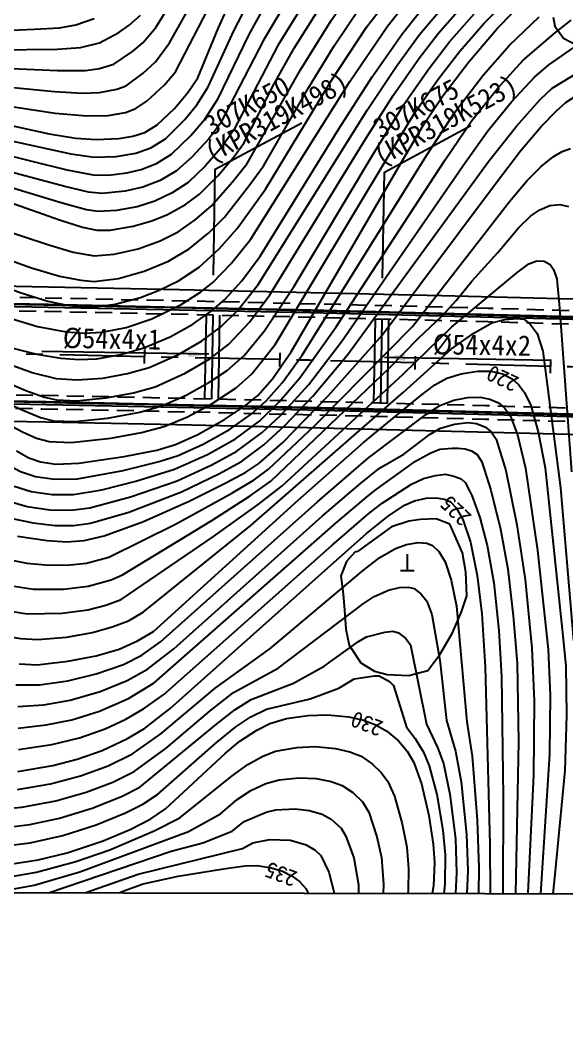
# Model space of a CAD drawing. Header units: millimetres. Extents: x 10470 to 11266, y 1103 to 1807.
# Drawn here: x 11078.7 to 11159.5, y 1376.3 to 1524.6 of the extents above; entities that cross this region are included whole.
import ezdxf
from ezdxf.enums import TextEntityAlignment as Align
from ezdxf.xclip import XClip

# ---------------------------------------------------------------- set-up
doc = ezdxf.new("R2010")
doc.units = ezdxf.units.MM
doc.header["$LTSCALE"] = 10
doc.header["$MEASUREMENT"] = 0
doc.header["$XCLIPFRAME"] = 2
doc.linetypes.add('CENTER', pattern=[2, 1.25, -0.25, 0.25, -0.25])
doc.linetypes.add('HIDDEN', pattern=[0.375, 0.25, -0.125])
doc.layers.add('TX-PAPR', color=2, linetype='Continuous', plot=False)
doc.layers.add('TZ-BASE', color=253, linetype='Continuous')
doc.layers.add('TZ-CABL', color=4, linetype='Continuous')
doc.styles.add('HANA', font='GulimChe.ttf')
doc.styles.get("Standard").update_dxf_attribs({"font": 'GulimChe.ttf'})
doc.linetypes.add('ZIGZAG', pattern='A,0.0001,-0.2,[131,ltypeshp.shx,S=0.2,R=0,X=-0.2,Y=0],-0.4,[131,ltypeshp.shx,S=0.2,R=180,X=0.2,Y=0],-0.2', length=0.8001)
doc.dimstyles.get("Standard").update_dxf_attribs({"dimtxt": 0.18, "dimasz": 0.18, "dimexe": 0.18, "dimexo": 0.0625, "dimgap": 0.09, "dimtad": 0, "dimtih": 1, "dimtoh": 1, "dimdec": 4, "dimzin": 0, "dimdsep": 46, "dimtxsty": 'Standard', "dimcen": 0.09, "dimadec": 0, "dimazin": 0, "dimtfac": 1, "dimtdec": 4, "dimtofl": 0, "dimtmove": 0, "dimatfit": 3, "dimfxl": 0, "dimtolj": 1, "dimtzin": 0, "dimarcsym": 0})

# ---------------------------------------------------------------- blocks, each defined once
blk = doc.blocks.new('JD-SDFHSFH5FGCFH6')
at = {"layer": 'TZ-BASE'}
for p, q in [((541.6, 51.97, 192), (546.82, 60.47, 192)), ((543.65, 49.69, 193), (548.66, 58.72, 193)), ((567.53, 53, 201), (570.04, 56.71, 201)), ((572.76, 52.02, 203), (576.08, 56.43, 203)), ((590.15, 52.64, 209), (594.64, 57.08, 209)), ((592.12, 51.86, 210), (596.62, 56.54, 210)), ((544.53, 45.41, 194), (549.99, 55.96, 194)), ((550.82, 51.84, 195), (552.26, 55, 195)), ((553.16, 51.51, 196), (555.09, 55.27, 196)), ((561.01, 55.97, 198), (557.54, 50.13, 198)), ((563.74, 55.91, 199), (559.67, 49.3, 199)), ((562.05, 48.9, 200), (566.22, 55.5, 200)), ((567.98, 49.25, 202), (571.84, 55.01, 202)), ((575.84, 52.16, 204), (578.65, 55.73, 204)), ((537.68, 52.31, 191), (539.33, 53.82, 191)), ((555.4, 50.94, 197), (557.46, 54.7, 197)), ((578.08, 51.08, 205), (580.59, 54.26, 205)), ((580.61, 50.95, 206), (583.93, 54.87, 206)), ((583.36, 51.11, 207), (586.57, 54.72, 207)), ((584.96, 49.8, 208), (588.69, 54.02, 208)), ((593.91, 49.38, 211), (598.29, 53.54, 211)), ((600.32, 53.5, 213.17), (600.59, 52.17, 213.17)), ((523.66, 51.72, 190), (527.36, 51.94, 190)), ((527.36, 51.94, 190), (529.81, 52.36, 190)), ((529.81, 52.36, 190), (532.52, 53.3, 190)), ((536.13, 51.23, 191), (537.68, 52.31, 191)), ((539.68, 49.7, 192), (541.6, 51.97, 192)), ((563, 45.73, 201), (567.53, 53, 201)), ((567.53, 44.07, 203), (572.76, 52.02, 203)), ((570.28, 43.97, 204), (575.84, 52.16, 204)), ((586.55, 48.5, 209), (590.15, 52.64, 209)), ((600.59, 52.17, 213.17), (601.86, 50.38, 213.17)), ((600.67, 51.23, 212), (603.01, 53.05, 212)), ((512.03, 51.28, 190), (523.66, 51.72, 190)), ((533.29, 49.7, 191), (536.13, 51.23, 191)), ((547.8, 44.55, 195), (550.82, 51.84, 195)), ((549.36, 43.22, 196), (553.16, 51.51, 196)), ((550.81, 41.47, 197), (555.4, 50.94, 197)), ((573.59, 44.7, 205), (578.08, 51.08, 205)), ((577.18, 46.25, 206), (580.61, 50.95, 206)), ((580.54, 47.44, 207), (583.36, 51.11, 207)), ((587.88, 46.89, 210), (592.12, 51.86, 210)), ((595.91, 47.16, 212), (600.67, 51.23, 212)), ((527.04, 48.79, 191), (530.48, 49.01, 191)), ((530.48, 49.01, 191), (533.29, 49.7, 191)), ((538.16, 48.42, 192), (539.68, 49.7, 192)), ((541.55, 46.9, 193), (543.65, 49.69, 193)), ((557.54, 50.13, 198), (551.13, 37.74, 198)), ((559.67, 49.3, 199), (553.16, 36.83, 199)), ((564.18, 43.08, 202), (567.98, 49.25, 202)), ((581.95, 45.89, 208), (584.96, 49.8, 208)), ((590.02, 44.95, 211), (593.91, 49.38, 211)), ((599.69, 46.44, 213), (604.02, 49.48, 213)), ((601.86, 50.38, 213.17), (603.74, 49.4, 213.17)), ((511.62, 48.61, 191), (527.04, 48.79, 191)), ((535.39, 46.55, 192), (538.16, 48.42, 192)), ((559.12, 43.65, 200), (562.05, 48.9, 200)), ((583.36, 44.35, 209), (586.55, 48.5, 209)), ((513.84, 46.16, 192), (527.07, 45.64, 192)), ((533.29, 45.94, 192), (535.39, 46.55, 192)), ((539.76, 45.23, 193), (541.55, 46.9, 193)), ((572.87, 39.77, 206), (577.18, 46.25, 206)), ((576.7, 41.94, 207), (580.54, 47.44, 207)), ((584.02, 41.86, 210), (587.88, 46.89, 210)), ((592.1, 42.96, 212), (595.91, 47.16, 212)), ((597.57, 44.62, 213), (599.69, 46.44, 213)), ((600.2, 43.03, 214), (605.69, 46.34, 214)), ((527.07, 45.64, 192), (531.23, 45.64, 192)), ((531.23, 45.64, 192), (533.29, 45.94, 192)), ((537.25, 43.37, 193), (539.76, 45.23, 193)), ((542.9, 43.48, 194), (544.53, 45.41, 194)), ((546.33, 42.38, 195), (547.8, 44.55, 195)), ((555.1, 31.85, 201), (563, 45.73, 201)), ((568.65, 37.01, 205), (573.59, 44.7, 205)), ((578.25, 40.57, 208), (581.95, 45.89, 208)), ((585.79, 39.46, 211), (590.02, 44.95, 211)), ((594.19, 41, 213), (597.57, 44.62, 213)), ((516.34, 43.51, 193), (526.64, 42.5, 193)), ((535.83, 42.85, 193), (537.25, 43.37, 193)), ((540.34, 41.11, 194), (542.9, 43.48, 194)), ((547.69, 40.56, 196), (549.36, 43.22, 196)), ((554.64, 34.88, 200), (559.12, 43.65, 200)), ((555.59, 20.63, 204), (570.28, 43.97, 204)), ((557.58, 31.57, 202), (564.18, 43.08, 202)), ((557.83, 28.05, 203), (567.53, 44.07, 203)), ((579.96, 39.45, 209), (583.36, 44.35, 209)), ((598.43, 41.33, 214), (600.2, 43.03, 214)), ((526.64, 42.5, 193), (530.79, 42.26, 193)), ((530.79, 42.26, 193), (533.29, 42.35, 193)), ((533.29, 42.35, 193), (535.83, 42.85, 193)), ((544.36, 40.01, 195), (546.33, 42.38, 195)), ((572.67, 35.54, 207), (576.7, 41.94, 207)), ((581.16, 37.57, 210), (584.02, 41.86, 210)), ((588.33, 38.21, 212), (592.1, 42.96, 212)), ((602.27, 40.92, 215), (603.66, 41.81, 215)), ((516.74, 40.83, 194), (526.75, 39.31, 194)), ((538.67, 39.98, 194), (540.34, 41.11, 194)), ((545.92, 38.39, 196), (547.69, 40.56, 196)), ((548.86, 38.4, 197), (550.81, 41.47, 197)), ((573.59, 33.01, 208), (578.25, 40.57, 208)), ((590.7, 36.69, 213), (594.19, 41, 213)), ((594.91, 37.4, 214), (598.43, 41.33, 214)), ((600.84, 39.66, 215), (602.27, 40.92, 215)), ((526.75, 39.31, 194), (531.41, 38.89, 194)), ((531.41, 38.89, 194), (534.57, 38.98, 194)), ((534.57, 38.98, 194), (537.11, 39.42, 194)), ((537.11, 39.42, 194), (538.67, 39.98, 194)), ((541.83, 37.57, 195), (544.36, 40.01, 195)), ((556.73, 13.98, 206), (572.87, 39.77, 206)), ((576.25, 33.38, 209), (579.96, 39.45, 209)), ((581.6, 33.06, 211), (585.79, 39.46, 211)), ((598.58, 37.33, 215), (600.84, 39.66, 215)), ((516.94, 38.23, 195), (525.83, 36.27, 195)), ((540.01, 36.45, 195), (541.83, 37.57, 195)), ((543.03, 35.53, 196), (545.92, 38.39, 196)), ((546.81, 36.01, 197), (548.86, 38.4, 197)), ((551.13, 37.74, 198), (549.43, 35.5, 198)), ((577.41, 31.22, 210), (581.16, 37.57, 210)), ((584.38, 32.43, 212), (588.33, 38.21, 212)), ((590.81, 32.14, 214), (594.91, 37.4, 214)), ((595.51, 33.74, 215), (598.58, 37.33, 215)), ((517.03, 35.92, 196), (529.04, 33.28, 196)), ((525.83, 36.27, 195), (529.77, 35.63, 195)), ((529.77, 35.63, 195), (532.79, 35.43, 195)), ((536.16, 35.58, 195), (538.21, 35.91, 195)), ((538.21, 35.91, 195), (540.01, 36.45, 195)), ((543.93, 33.24, 197), (546.81, 36.01, 197)), ((553.16, 36.83, 199), (551.48, 34.41, 199)), ((557.03, 18.16, 205), (568.65, 37.01, 205)), ((587.38, 32.04, 213), (590.7, 36.69, 213)), ((532.79, 35.43, 195), (536.16, 35.58, 195)), ((538.64, 33.4, 196), (540.87, 34.17, 196)), ((540.87, 34.17, 196), (543.03, 35.53, 196)), ((549.43, 35.5, 198), (546.93, 32.78, 198)), ((551.48, 34.41, 199), (548.89, 31.46, 199)), ((553.18, 32.88, 200), (554.64, 34.88, 200)), ((558.45, 12.43, 207), (572.67, 35.54, 207)), ((518.08, 33.48, 197), (528.45, 30.91, 197)), ((529.04, 33.28, 196), (532.49, 32.81, 196)), ((532.49, 32.81, 196), (535.73, 32.92, 196)), ((535.73, 32.92, 196), (538.64, 33.4, 196)), ((541.72, 31.85, 197), (543.93, 33.24, 197)), ((546.93, 32.78, 198), (544.65, 30.79, 198)), ((550.79, 30.05, 200), (553.18, 32.88, 200)), ((559.27, 5.08, 209), (576.25, 33.38, 209)), ((562.04, 13.74, 208), (573.59, 33.01, 208)), ((563.25, 3.52, 211), (581.6, 33.06, 211)), ((591.91, 29.02, 215), (595.51, 33.74, 215)), ((598.58, 31.43, 216), (600.35, 32.84, 216)), ((600.35, 32.84, 216), (601.69, 33.63, 216)), ((601.69, 33.63, 216), (602.92, 34.08, 216)), ((528.17, 28.45, 198), (516.55, 31.56, 198)), ((539.46, 30.97, 197), (541.72, 31.85, 197)), ((548.89, 31.46, 199), (546.38, 29.07, 199)), ((552.97, 29.17, 201), (555.1, 31.85, 201)), ((555.43, 28.6, 202), (557.58, 31.57, 202)), ((561.62, 4, 210), (577.41, 31.22, 210)), ((568.27, 7.72, 212), (584.38, 32.43, 212)), ((569.12, 5.58, 213), (587.38, 32.04, 213)), ((569.94, 3.56, 214), (590.81, 32.14, 214)), ((596.5, 29.35, 216), (598.58, 31.43, 216)), ((528.45, 30.91, 197), (532.35, 30.17, 197)), ((532.35, 30.17, 197), (534.64, 30.14, 197)), ((534.64, 30.14, 197), (537.32, 30.48, 197)), ((537.32, 30.48, 197), (539.46, 30.97, 197)), ((544.65, 30.79, 198), (542.23, 29.36, 198)), ((548.08, 27.31, 200), (550.79, 30.05, 200)), ((527.79, 26, 199), (517.18, 29.2, 199)), ((531.68, 27.64, 198), (528.17, 28.45, 198)), ((539.68, 28.37, 198), (537.06, 27.76, 198)), ((542.23, 29.36, 198), (539.68, 28.37, 198)), ((546.38, 29.07, 199), (544.05, 27.51, 199)), ((549.78, 25.53, 201), (552.97, 29.17, 201)), ((551.75, 23.94, 202), (555.43, 28.6, 202)), ((575.07, 6.46, 215), (591.91, 29.02, 215)), ((593.9, 26.23, 216), (596.5, 29.35, 216)), ((518.12, 26.81, 200), (527.52, 23.49, 200)), ((533.67, 27.41, 198), (531.68, 27.64, 198)), ((537.06, 27.76, 198), (533.67, 27.41, 198)), ((544.05, 27.51, 199), (541.47, 26.29, 199)), ((546, 25.79, 200), (548.08, 27.31, 200)), ((553.62, 22.23, 203), (557.83, 28.05, 203)), ((531.36, 25.03, 199), (527.79, 26, 199)), ((538.87, 25.47, 199), (535.82, 24.89, 199)), ((541.47, 26.29, 199), (538.87, 25.47, 199)), ((543.35, 24.31, 200), (546, 25.79, 200)), ((547.43, 23.51, 201), (549.78, 25.53, 201)), ((579.55, 7.77, 216), (593.9, 26.23, 216)), ((598.36, 25.01, 217), (599.87, 25.63, 217)), ((599.87, 25.63, 217), (601.33, 25.79, 217)), ((601.33, 25.79, 217), (602.63, 25.48, 217)), ((513.19, 23.96, 201), (525.81, 19.82, 201)), ((533.09, 24.75, 199), (531.36, 25.03, 199)), ((535.82, 24.89, 199), (533.09, 24.75, 199)), ((541, 23.36, 200), (543.35, 24.31, 200)), ((549.45, 21.61, 202), (551.75, 23.94, 202)), ((595.23, 22.35, 217), (597.05, 24.12, 217)), ((597.05, 24.12, 217), (598.36, 25.01, 217)), ((527.52, 23.49, 200), (530.77, 22.46, 200)), ((530.77, 22.46, 200), (532.88, 22.01, 200)), ((534.84, 22, 200), (538.27, 22.6, 200)), ((538.27, 22.6, 200), (541, 23.36, 200)), ((544.9, 21.76, 201), (547.43, 23.51, 201)), ((592.16, 18.7, 217), (595.23, 22.35, 217)), ((532.88, 22.01, 200), (534.84, 22, 200)), ((542.26, 20.42, 201), (544.9, 21.76, 201)), ((546.55, 19.22, 202), (549.45, 21.61, 202)), ((550.98, 19.25, 203), (553.62, 22.23, 203)), ((512.78, 20.19, 202), (523.25, 16.44, 202)), ((525.81, 19.82, 201), (529.38, 18.77, 201)), ((538.98, 19.26, 201), (542.26, 20.42, 201)), ((552.76, 17.06, 204), (555.59, 20.63, 204)), ((529.38, 18.77, 201), (532.5, 18.23, 201)), ((532.5, 18.23, 201), (535.44, 18.44, 201)), ((535.44, 18.44, 201), (538.98, 19.26, 201)), ((543.5, 17.42, 202), (546.55, 19.22, 202)), ((548.01, 16.52, 203), (550.98, 19.25, 203)), ((554.33, 14.53, 205), (557.03, 18.16, 205)), ((588.3, 14.48, 217), (592.16, 18.7, 217)), ((511.29, 16.67, 203), (521.58, 12.77, 203)), ((523.25, 16.44, 202), (527.38, 15.18, 202)), ((539.9, 15.92, 202), (543.5, 17.42, 202)), ((544.98, 14.52, 203), (548.01, 16.52, 203)), ((550.06, 14.26, 204), (552.76, 17.06, 204)), ((594.97, 15.68, 218), (596.74, 17.04, 218)), ((596.74, 17.04, 218), (597.94, 17.45, 218)), ((597.94, 17.45, 218), (599.03, 17.4, 218)), ((599.03, 17.4, 218), (599.92, 16.93, 218)), ((599.92, 16.93, 218), (600.39, 16.2, 218)), ((527.38, 15.18, 202), (530.54, 14.59, 202)), ((532.48, 14.4, 202), (536.08, 14.86, 202)), ((536.08, 14.86, 202), (539.9, 15.92, 202)), ((585.33, 7.66, 218), (594.97, 15.68, 218)), ((600.39, 16.2, 218), (600.91, 14.8, 218)), ((530.54, 14.59, 202), (532.48, 14.4, 202)), ((542.11, 13.11, 203), (544.98, 14.52, 203)), ((548.21, 12.81, 204), (550.06, 14.26, 204)), ((551.83, 11.73, 205), (554.33, 14.53, 205)), ((553.72, 10.18, 206), (556.73, 13.98, 206)), ((557.61, 7.05, 208), (562.04, 13.74, 208)), ((586.01, 11.62, 217), (588.3, 14.48, 217)), ((600.91, 14.8, 218), (601.28, 10.52, 218)), ((521.58, 12.77, 203), (525.63, 11.5, 203)), ((535.61, 11.05, 203), (539.36, 12.05, 203)), ((539.36, 12.05, 203), (542.11, 13.11, 203)), ((545.34, 10.99, 204), (548.21, 12.81, 204)), ((555.48, 8.41, 207), (558.45, 12.43, 207)), ((525.63, 11.5, 203), (528.77, 10.88, 203)), ((528.77, 10.88, 203), (531.96, 10.58, 203)), ((531.96, 10.58, 203), (535.61, 11.05, 203)), ((541.02, 8.89, 204), (545.34, 10.99, 204)), ((549.95, 10.1, 205), (551.83, 11.73, 205)), ((583.92, 9.33, 217), (586.01, 11.62, 217)), ((601.28, 10.52, 218), (603.07, -13.72, 218)), ((520.25, 8.96, 204), (524.13, 7.76, 204)), ((547.06, 8.12, 205), (549.95, 10.1, 205)), ((551.15, 7.65, 206), (553.72, 10.18, 206)), ((580.43, 6.04, 217), (583.92, 9.33, 217)), ((593.2, 8.81, 219), (595.02, 8.96, 219)), ((595.02, 8.96, 219), (596.01, 8.86, 219)), ((524.13, 7.76, 204), (528.38, 6.98, 204)), ((533.69, 6.94, 204), (537.22, 7.62, 204)), ((537.22, 7.62, 204), (541.02, 8.89, 204)), ((543.71, 6.23, 205), (547.06, 8.12, 205)), ((548.37, 5.58, 206), (551.15, 7.65, 206)), ((552.42, 5.14, 207), (555.48, 8.41, 207)), ((562.88, 0.14, 212), (568.27, 7.72, 212)), ((565.12, -6.88, 216), (579.55, 7.77, 216)), ((578.29, 0.81, 218), (585.33, 7.66, 218)), ((588.61, 6.77, 219), (591.27, 8.28, 219)), ((591.27, 8.28, 219), (593.2, 8.81, 219)), ((596.01, 8.86, 219), (596.95, 8.08, 219)), ((596.95, 8.08, 219), (597.99, 6.72, 219)), ((502.69, 6.69, 207), (522.4, -1.73, 207)), ((528.38, 6.98, 204), (531.02, 6.77, 204)), ((531.02, 6.77, 204), (533.69, 6.94, 204)), ((539.83, 4.58, 205), (543.71, 6.23, 205)), ((554.65, 3.45, 208), (557.61, 7.05, 208)), ((567.09, -2.49, 215), (575.07, 6.46, 215)), ((576.09, 1.58, 217), (580.43, 6.04, 217)), ((585.33, 4.43, 219), (588.61, 6.77, 219)), ((597.99, 6.72, 219), (598.83, 4.12, 219)), ((520.3, 4.59, 205), (524.04, 3.64, 205)), ((536.46, 3.6, 205), (539.83, 4.58, 205)), ((544.95, 3.61, 206), (548.37, 5.58, 206)), ((549.62, 2.97, 207), (552.42, 5.14, 207)), ((555.82, 0.73, 209), (559.27, 5.08, 209)), ((564.17, -0.85, 213), (569.12, 5.58, 213)), ((517.65, 2.98, 206), (523.48, 0.9, 206)), ((524.04, 3.64, 205), (527.58, 3.09, 205)), ((527.58, 3.09, 205), (530.22, 2.89, 205)), ((530.22, 2.89, 205), (532.91, 2.98, 205)), ((532.91, 2.98, 205), (536.46, 3.6, 205)), ((539.95, 4.29), (539.9, 2.29)), ((540.64, 1.71, 206), (544.95, 3.61, 206)), ((545.95, 0.84, 207), (549.62, 2.97, 207)), ((552.18, 1.26, 208), (554.65, 3.45, 208)), ((558.86, 0.02, 210), (561.62, 4, 210)), ((559.94, 3.85), (559.9, 1.85)), ((560.3, -0.56, 211), (563.25, 3.52, 211)), ((564.81, -2.55, 214), (569.94, 3.56, 214)), ((578.15, -2.03, 219), (585.33, 4.43, 219)), ((579.94, 3.38), (579.89, 1.38)), ((598.83, 4.12, 219), (599.5, -1.2, 219)), ((508.37, 1.86, 208), (521.6, -4.48, 208)), ((537.45, 0.8, 206), (540.64, 1.71, 206)), ((558.59, -15.13, 217), (576.09, 1.58, 217)), ((599.93, 2.86), (599.88, 0.86)), ((523.48, 0.9, 206), (526.88, 0.06, 206)), ((526.88, 0.06, 206), (530.01, -0.15, 206)), ((530.01, -0.15, 206), (533.79, 0.13, 206)), ((533.79, 0.13, 206), (537.45, 0.8, 206)), ((541.51, -1.16, 207), (545.95, 0.84, 207)), ((549.69, -0.4, 208), (552.18, 1.26, 208)), ((553.5, -1.33, 209), (555.82, 0.73, 209)), ((556.71, -2.45, 210), (558.86, 0.02, 210)), ((559.85, -3.41, 212), (562.88, 0.14, 212)), ((560.27, -15.8, 218), (578.15, 0.7, 218)), ((578.15, 0.7, 218), (578.29, 0.81, 218)), ((582.85, -0.88, 220), (584.62, 0.09, 220)), ((584.62, 0.09, 220), (586.76, 0.76, 220)), ((586.76, 0.76, 220), (589.14, 1.15, 220)), ((589.14, 1.15, 220), (591.13, 1.15, 220)), ((591.13, 1.15, 220), (592.85, 0.77, 220)), ((592.85, 0.77, 220), (594.27, 0.02, 220)), ((594.27, 0.02, 220), (595.24, -0.82, 220)), ((509.07, -1.05, 209), (521.92, -7.85, 209)), ((538.33, -2.07, 207), (541.51, -1.16, 207)), ((546.1, -2.39, 208), (549.69, -0.4, 208)), ((549.8, -3.74, 209), (553.5, -1.33, 209)), ((557.94, -3.25, 211), (560.3, -0.56, 211)), ((560.05, -5.39, 213), (564.17, -0.85, 213)), ((580.76, -2.44, 220), (582.85, -0.88, 220)), ((595.24, -0.82, 220), (596.12, -2.02, 220)), ((599.5, -1.2, 219), (601.41, -16.1, 219)), ((522.4, -1.73, 207), (525.18, -2.71, 207)), ((525.18, -2.71, 207), (526.94, -3.11, 207)), ((529.9, -3.22, 207), (534.25, -2.82, 207)), ((534.25, -2.82, 207), (538.33, -2.07, 207)), ((542.5, -3.99, 208), (546.1, -2.39, 208)), ((554.89, -3.93, 210), (556.71, -2.45, 210)), ((555.72, -21.65, 219), (577.47, -2.62, 219)), ((560.37, -9.39, 215), (567.09, -2.49, 215)), ((560.7, -6.89, 214), (564.81, -2.55, 214)), ((572.31, -9.38, 220), (580.76, -2.44, 220)), ((577.47, -2.62, 219), (578.15, -2.03, 219)), ((585.67, -3.14, 221), (587.72, -2.73, 221)), ((587.72, -2.73, 221), (589.56, -2.68, 221)), ((589.56, -2.68, 221), (590.99, -2.97, 221)), ((590.99, -2.97, 221), (592.24, -3.55, 221)), ((596.12, -2.02, 220), (597.03, -3.94, 220)), ((526.94, -3.11, 207), (529.9, -3.22, 207)), ((539.25, -4.92, 208), (542.5, -3.99, 208)), ((546.31, -5.59, 209), (549.8, -3.74, 209)), ((551.74, -6, 210), (554.89, -3.93, 210)), ((555.7, -5.22, 211), (557.94, -3.25, 211)), ((556.98, -6.19, 212), (559.85, -3.41, 212)), ((581.62, -5.2, 221), (583.6, -3.92, 221)), ((583.6, -3.92, 221), (585.67, -3.14, 221)), ((592.24, -3.55, 221), (593.13, -4.26, 221)), ((593.13, -4.26, 221), (594.02, -5.51, 221)), ((597.03, -3.94, 220), (598.14, -7.82, 220)), ((521.6, -4.48, 208), (524.56, -5.73, 208)), ((524.56, -5.73, 208), (526.5, -6.2, 208)), ((529.69, -6.3, 208), (534.49, -5.8, 208)), ((534.49, -5.8, 208), (539.25, -4.92, 208)), ((542.84, -7.03, 209), (546.31, -5.59, 209)), ((552.49, -7.47, 211), (555.7, -5.22, 211)), ((557.32, -7.91, 213), (560.05, -5.39, 213)), ((573.04, -11.67, 221), (581.62, -5.2, 221)), ((594.02, -5.51, 221), (595.06, -8.26, 221)), ((526.5, -6.2, 208), (529.69, -6.3, 208)), ((539.48, -7.93, 209), (542.84, -7.03, 209)), ((547.84, -8.2, 210), (551.74, -6, 210)), ((553.39, -8.86, 212), (556.98, -6.19, 212)), ((557.59, -9.74, 214), (560.7, -6.89, 214)), ((558.28, -13.35, 216), (565.12, -6.88, 216)), ((582.17, -8.16, 222), (583.71, -7.29, 222)), ((583.71, -7.29, 222), (585.76, -6.68, 222)), ((585.76, -6.68, 222), (587.72, -6.44, 222)), ((587.72, -6.44, 222), (589, -6.58, 222)), ((589, -6.58, 222), (590.32, -7.13, 222)), ((590.32, -7.13, 222), (591.2, -7.81, 222)), ((521.92, -7.85, 209), (523.97, -8.78, 209)), ((523.97, -8.78, 209), (525.84, -9.26, 209)), ((529.1, -9.4, 209), (534.95, -8.76, 209)), ((534.95, -8.76, 209), (539.48, -7.93, 209)), ((544.52, -9.68, 210), (547.84, -8.2, 210)), ((548.63, -9.64, 211), (552.49, -7.47, 211)), ((549.27, -11.17, 212), (553.39, -8.86, 212)), ((553.6, -10.68, 213), (557.32, -7.91, 213)), ((578.26, -11.14, 222), (582.17, -8.16, 222)), ((591.2, -7.81, 222), (591.93, -8.91, 222)), ((595.06, -8.26, 221), (596.24, -13.2, 221)), ((598.14, -7.82, 220), (599.14, -13.15, 220)), ((525.84, -9.26, 209), (529.1, -9.4, 209)), ((541.74, -10.53, 210), (544.52, -9.68, 210)), ((544.91, -11.32, 211), (548.63, -9.64, 211)), ((554.27, -12.22, 214), (557.59, -9.74, 214)), ((556.84, -12.52, 215), (560.37, -9.39, 215)), ((562.64, -17.91, 220), (572.31, -9.38, 220)), ((583.59, -10.41, 223), (585.46, -10.22, 223)), ((585.46, -10.22, 223), (586.32, -10.22, 223)), ((586.32, -10.22, 223), (587.36, -10.35, 223)), ((587.36, -10.35, 223), (588.25, -10.63, 223)), ((591.93, -8.91, 222), (593.37, -13.56, 222)), ((521, -10.65, 210), (522.85, -11.69, 210)), ((522.85, -11.69, 210), (524.55, -12.25, 210)), ((530.21, -12.47, 210), (536.91, -11.49, 210)), ((536.91, -11.49, 210), (541.74, -10.53, 210)), ((542.13, -12.2, 211), (544.91, -11.32, 211)), ((544.39, -13.34, 212), (549.27, -11.17, 212)), ((549.89, -12.72, 213), (553.6, -10.68, 213)), ((565.5, -18.17, 221), (573.04, -11.67, 221)), ((574.65, -13.21, 222), (578.26, -11.14, 222)), ((580, -12.17, 223), (582.14, -10.97, 223)), ((582.14, -10.97, 223), (583.59, -10.41, 223)), ((588.25, -10.63, 223), (589.11, -11.18, 223)), ((589.11, -11.18, 223), (589.8, -12.28, 223)), ((519.5, -12.55, 211), (521.63, -13.71, 211)), ((524.55, -12.25, 210), (526.84, -12.59, 210)), ((526.84, -12.59, 210), (530.21, -12.47, 210)), ((536.8, -13.54, 211), (542.13, -12.2, 211)), ((538.66, -15.14, 212), (544.39, -13.34, 212)), ((544.79, -15.05, 213), (549.89, -12.72, 213)), ((550.95, -14.05, 214), (554.27, -12.22, 214)), ((554.94, -13.8, 215), (556.84, -12.52, 215)), ((556.13, -14.92, 216), (558.28, -13.35, 216)), ((571.88, -15.45, 222), (574.65, -13.21, 222)), ((574.16, -16.38, 223), (580, -12.17, 223)), ((589.8, -12.28, 223), (591.13, -16.46, 223)), ((596.24, -13.2, 221), (598.04, -25.4, 221)), ((599.14, -13.15, 220), (601.78, -38.02, 220)), ((521.63, -13.71, 211), (523.85, -14.43, 211)), ((523.85, -14.43, 211), (526.65, -14.85, 211)), ((526.65, -14.85, 211), (530.03, -14.76, 211)), ((530.03, -14.76, 211), (536.8, -13.54, 211)), ((545.4, -16.68, 214), (550.95, -14.05, 214)), ((552.08, -15.34, 215), (554.94, -13.8, 215)), ((579.41, -15.57, 224), (581.16, -14.71, 224)), ((581.16, -14.71, 224), (582.96, -14.3, 224)), ((582.96, -14.3, 224), (584.45, -14.11, 224)), ((584.45, -14.11, 224), (585.65, -14.37, 224)), ((585.65, -14.37, 224), (586.73, -14.78, 224)), ((586.73, -14.78, 224), (587.33, -15.31, 224)), ((593.37, -13.56, 222), (594.99, -21.6, 222)), ((520.67, -15.87, 212), (523.18, -16.63, 212)), ((533.62, -16.4, 212), (538.66, -15.14, 212)), ((537.88, -17.46, 213), (544.79, -15.05, 213)), ((546.64, -18.03, 215), (552.08, -15.34, 215)), ((552.84, -16.91, 216), (556.13, -14.92, 216)), ((555.57, -17.28, 217), (558.59, -15.13, 217)), ((556.74, -18.57, 218), (560.27, -15.8, 218)), ((566.22, -20.31, 222), (571.88, -15.45, 222)), ((575.09, -18.4, 224), (579.41, -15.57, 224)), ((587.33, -15.31, 224), (588.03, -16.67, 224)), ((601.41, -16.1, 219), (603.33, -38.76, 219)), ((523.18, -16.63, 212), (526.28, -17.09, 212)), ((526.28, -17.09, 212), (529.46, -17.09, 212)), ((529.46, -17.09, 212), (533.62, -16.4, 212)), ((531.86, -19.06, 213), (537.88, -17.46, 213)), ((537.6, -19.69, 214), (545.4, -16.68, 214)), ((544.52, -21.46, 216), (552.84, -16.91, 216)), ((549.9, -20.92, 217), (555.57, -17.28, 217)), ((568.26, -21.3, 223), (573, -17.29, 223)), ((573, -17.29, 223), (574.16, -16.38, 223)), ((579.84, -18.04, 225), (581.59, -17.66, 225)), ((581.59, -17.66, 225), (583.08, -17.59, 225)), ((583.08, -17.59, 225), (584.29, -17.78, 225)), ((584.29, -17.78, 225), (585.18, -18.19, 225)), ((588.03, -16.67, 224), (588.31, -17.23, 224)), ((588.31, -17.23, 224), (589.51, -20.52, 224)), ((591.13, -16.46, 223), (592.58, -22.23, 223)), ((519.89, -18.1, 213), (522.6, -18.86, 213)), ((522.6, -18.86, 213), (525.95, -19.34, 213)), ((529.12, -19.4, 213), (531.86, -19.06, 213)), ((539.79, -21.09, 215), (546.64, -18.03, 215)), ((541.25, -37.37, 220), (562.64, -17.91, 220)), ((542.29, -38.89, 221), (565.5, -18.17, 221)), ((550.15, -23.31, 218), (556.74, -18.57, 218)), ((573.12, -19.91, 224), (575.09, -18.4, 224)), ((575.96, -20.3, 225), (578.36, -18.69, 225)), ((578.36, -18.69, 225), (579.84, -18.04, 225)), ((585.18, -18.19, 225), (586.03, -19.05, 225)), ((586.03, -19.05, 225), (586.97, -20.78, 225)), ((520.14, -20.62, 214), (523.5, -21.31, 214)), ((525.95, -19.34, 213), (529.12, -19.4, 213)), ((531.96, -21.35, 214), (537.6, -19.69, 214)), ((544.29, -39.92, 222), (566.22, -20.31, 222)), ((567.7, -24.57, 224), (573.12, -19.91, 224)), ((572.77, -22.87, 225), (575.96, -20.3, 225)), ((583.03, -20.69, 226.95), (580.72, -20.81, 226.95)), ((585.06, -21.49, 226.95), (583.03, -20.69, 226.95)), ((589.51, -20.52, 224), (590.61, -24.65, 224)), ((523.5, -21.31, 214), (526.71, -21.68, 214)), ((526.71, -21.68, 214), (529.48, -21.68, 214)), ((529.48, -21.68, 214), (531.96, -21.35, 214)), ((533.99, -23.19, 215), (539.79, -21.09, 215)), ((534.66, -26.36, 216), (544.52, -21.46, 216)), ((536.67, -28.98, 217), (549.9, -20.92, 217)), ((539.72, -34.49, 219), (555.72, -21.65, 219)), ((541.35, -44.96, 223), (568.26, -21.3, 223)), ((576.45, -21.88, 226.95), (571.44, -25.54, 226.95)), ((578.99, -21.05, 226.95), (576.45, -21.88, 226.95)), ((580.72, -20.81, 226.95), (578.99, -21.05, 226.95)), ((586.94, -25.7, 226.95), (585.06, -21.49, 226.95)), ((586.97, -20.78, 225), (588.11, -24.15, 225)), ((592.58, -22.23, 223), (593.63, -28.12, 223)), ((594.99, -21.6, 222), (596.19, -29.65, 222)), ((521.15, -23.28, 215), (525.55, -23.88, 215)), ((531.02, -23.89, 215), (533.99, -23.19, 215)), ((536.51, -32.65, 218), (550.15, -23.31, 218)), ((567.48, -27.54, 225), (572.77, -22.87, 225)), ((525.55, -23.88, 215), (528.48, -24.08, 215)), ((528.48, -24.08, 215), (531.02, -23.89, 215)), ((542.78, -46.67, 224), (567.7, -24.57, 224)), ((574.74, -26.4, 226), (577.06, -25.06, 226)), ((577.06, -25.06, 226), (578.65, -24.47, 226)), ((578.65, -24.47, 226), (580.38, -24.2, 226)), ((580.38, -24.2, 226), (581.65, -24.3, 226)), ((581.65, -24.3, 226), (582.53, -24.66, 226)), ((582.53, -24.66, 226), (583.45, -25.52, 226)), ((588.11, -24.15, 225), (589.11, -29.06, 225)), ((590.61, -24.65, 224), (591.55, -30.14, 224)), ((518.83, -26.52, 216), (522.53, -27.23, 216)), ((531.38, -27.26, 216), (534.66, -26.36, 216)), ((571.01, -25.62, 226.95), (569.78, -27.02, 226.95)), ((571.44, -25.54, 226.95), (571.01, -25.62, 226.95)), ((572.3, -28.3, 226), (574.74, -26.4, 226)), ((578.8, -28.33, 228.44), (578.8, -25.93, 228.44)), ((583.45, -25.52, 226), (584.38, -27.07, 226)), ((587.44, -28.6, 226.95), (586.94, -25.7, 226.95)), ((598.04, -25.4, 221), (599.6, -40, 221)), ((522.53, -27.23, 216), (525.32, -27.52, 216)), ((525.32, -27.52, 216), (528.48, -27.56, 216)), ((528.48, -27.56, 216), (531.38, -27.26, 216)), ((543.71, -48.77, 225), (567.48, -27.54, 225)), ((569.78, -27.02, 226.95), (568.95, -29.14, 226.95)), ((584.38, -27.07, 226), (585.29, -29.77, 226)), ((593.63, -28.12, 223), (594.44, -35.04, 223)), ((535, -29.7, 217), (536.67, -28.98, 217)), ((558.44, -39.9, 226), (572.3, -28.3, 226)), ((568.95, -29.14, 226.95), (569.32, -31.78, 226.95)), ((577.8, -28.33, 228.44), (579.8, -28.33, 228.44)), ((587.57, -32.1, 226.95), (587.44, -28.6, 226.95)), ((589.11, -29.06, 225), (589.8, -34.73, 225)), ((596.19, -29.65, 222), (597.21, -39.83, 222)), ((519.7, -30.53, 217), (523.55, -31.11, 217)), ((523.55, -31.11, 217), (527.98, -31.11, 217)), ((527.98, -31.11, 217), (531.62, -30.67, 217)), ((531.62, -30.67, 217), (535, -29.7, 217)), ((576.02, -31.27, 227), (577.62, -30.84, 227)), ((577.62, -30.84, 227), (578.91, -30.78, 227)), ((578.91, -30.78, 227), (579.79, -31, 227)), ((579.79, -31, 227), (580.85, -31.82, 227)), ((585.29, -29.77, 226), (586.07, -33.59, 226)), ((591.55, -30.14, 224), (592.29, -37.19, 224)), ((569.32, -31.78, 226.95), (569.51, -34.22, 226.95)), ((572.28, -33.29, 227), (573.88, -32.18, 227)), ((573.88, -32.18, 227), (576.02, -31.27, 227)), ((580.85, -31.82, 227), (581.65, -32.89, 227)), ((586.79, -34.47, 226.95), (587.57, -32.1, 226.95)), ((531.57, -34.16, 218), (534.22, -33.47, 218)), ((534.22, -33.47, 218), (536.51, -32.65, 218)), ((559.72, -42.76, 227), (572.28, -33.29, 227)), ((581.65, -32.89, 227), (582.43, -34.84, 227)), ((586.07, -33.59, 226), (587.56, -50.74, 226)), ((519.18, -34.21, 218), (522.61, -34.75, 218)), ((522.61, -34.75, 218), (527.78, -34.67, 218)), ((527.78, -34.67, 218), (531.57, -34.16, 218)), ((537.56, -35.76, 219), (539.72, -34.49, 219)), ((569.51, -34.22, 226.95), (569.68, -37.03, 226.95)), ((582.43, -34.84, 227), (583.61, -41.6, 227)), ((585.47, -37.57, 226.95), (586.79, -34.47, 226.95)), ((589.8, -34.73, 225), (590.28, -42.64, 225)), ((594.44, -35.04, 223), (595, -42.04, 223)), ((532.27, -37.52, 219), (535.18, -36.69, 219)), ((535.18, -36.69, 219), (537.56, -35.76, 219)), ((569.68, -37.03, 226.95), (570.2, -39.39, 226.95)), ((518.71, -37.9, 219), (521.6, -38.38, 219)), ((521.6, -38.38, 219), (524.15, -38.53, 219)), ((524.15, -38.53, 219), (528.39, -38.19, 219)), ((528.39, -38.19, 219), (532.27, -37.52, 219)), ((538.9, -38.76, 220), (541.25, -37.37, 220)), ((571.57, -38.86, 228), (572.76, -38.15, 228)), ((572.76, -38.15, 228), (575.44, -37.45, 228)), ((575.44, -37.45, 228), (576.64, -37.33, 228)), ((576.64, -37.33, 228), (577.46, -37.57, 228)), ((577.46, -37.57, 228), (578.55, -38.39, 228)), ((578.55, -38.39, 228), (579.28, -39.32, 228)), ((583.59, -40.78, 226.95), (585.47, -37.57, 226.95)), ((592.29, -37.19, 224), (592.7, -44.03, 224)), ((601.78, -38.02, 220), (602.22, -42.51, 220)), ((532.77, -40.94, 220), (536.21, -39.95, 220)), ((536.21, -39.95, 220), (538.9, -38.76, 220)), ((539.54, -40.87, 221), (542.29, -38.89, 221)), ((540.36, -42.95, 222), (544.29, -39.92, 222)), ((550.38, -45.73, 226), (558.44, -39.9, 226)), ((566.49, -42.47, 228), (571.57, -38.86, 228)), ((570.2, -39.39, 226.95), (571.9, -42.01, 226.95)), ((579.28, -39.32, 228), (581.62, -51.06, 228)), ((597.21, -39.83, 222), (597.53, -47.6, 222)), ((599.6, -40, 221), (599.9, -46.77, 221)), ((528.61, -41.76, 220), (532.77, -40.94, 220)), ((536.83, -42.23, 221), (539.54, -40.87, 221)), ((581.8, -43.13, 226.95), (583.59, -40.78, 226.95)), ((521.39, -42.16, 220), (524.09, -42.29, 220)), ((524.09, -42.29, 220), (528.61, -41.76, 220)), ((532.8, -43.64, 221), (536.83, -42.23, 221)), ((537.38, -44.63, 222), (540.36, -42.95, 222)), ((553.11, -46.4, 227), (559.72, -42.76, 227)), ((561.98, -45.02, 228), (566.49, -42.47, 228)), ((571.9, -42.01, 226.95), (573.92, -43.22, 226.95)), ((583.61, -41.6, 227), (584.57, -50.54, 227)), ((590.28, -42.64, 225), (591, -68.84, 225)), ((595, -42.04, 223), (595.22, -53.67, 223)), ((602.22, -42.51, 220), (602.33, -49.74, 220)), ((528.63, -44.64, 221), (532.8, -43.64, 221)), ((568.67, -45.74, 229), (570.95, -44.37, 229)), ((570.95, -44.37, 229), (573.94, -43.93, 229)), ((573.92, -43.22, 226.95), (575.81, -43.74, 226.95)), ((573.94, -43.93, 229), (574.63, -43.91, 229)), ((574.63, -43.91, 229), (576.15, -44.75, 229)), ((575.81, -43.74, 226.95), (579.01, -43.85, 226.95)), ((579.01, -43.85, 226.95), (581.8, -43.13, 226.95)), ((592.7, -44.03, 224), (592.97, -61.87, 224)), ((520.91, -45.27, 221), (524.43, -45.23, 221)), ((524.43, -45.23, 221), (528.63, -44.64, 221)), ((533.41, -46.25, 222), (537.38, -44.63, 222)), ((537.58, -47.26, 223), (541.35, -44.96, 223)), ((542.35, -52.5, 226), (550.38, -45.73, 226)), ((555.69, -47.44, 228), (561.98, -45.02, 228)), ((564.42, -47.3, 229), (568.67, -45.74, 229)), ((576.15, -44.75, 229), (576.73, -45.36, 229)), ((576.73, -45.36, 229), (578.65, -51.5, 229)), ((528.96, -47.51, 222), (533.41, -46.25, 222)), ((533.31, -49.15, 223), (537.58, -47.26, 223)), ((539.81, -48.82, 224), (542.78, -46.67, 224)), ((549.64, -49.1, 227), (553.11, -46.4, 227)), ((553.27, -48.97, 228), (555.69, -47.44, 228)), ((557.99, -48.87, 229), (564.42, -47.3, 229)), ((599.9, -46.77, 221), (599.8, -55.48, 221)), ((521.21, -48.47, 222), (525.08, -48.19, 222)), ((525.08, -48.19, 222), (528.96, -47.51, 222)), ((537.2, -50.34, 224), (539.81, -48.82, 224)), ((539.95, -51.7, 225), (543.71, -48.77, 225)), ((555.65, -50, 229), (557.99, -48.87, 229)), ((597.53, -47.6, 222), (597.43, -58.62, 222)), ((525.42, -51.18, 223), (529.21, -50.42, 223)), ((529.21, -50.42, 223), (533.31, -49.15, 223)), ((534.11, -51.77, 224), (537.2, -50.34, 224)), ((543.14, -54.61, 227), (549.64, -49.1, 227)), ((550.56, -51.05, 228), (553.27, -48.97, 228)), ((553.45, -51.46, 229), (555.65, -50, 229)), ((558.45, -50.97, 230), (560.92, -50.23, 230)), ((560.92, -50.23, 230), (564.08, -49.77, 230)), ((564.08, -49.77, 230), (567.01, -49.7, 230)), ((567.01, -49.7, 230), (570.13, -50, 230)), ((570.13, -50, 230), (572.29, -50.45, 230)), ((602.33, -49.74, 220), (602.06, -57.92, 220)), ((521.25, -51.65, 223), (525.42, -51.18, 223)), ((530.35, -53.09, 224), (534.11, -51.77, 224)), ((537.44, -53.21, 225), (539.95, -51.7, 225)), ((539.26, -60.36, 228), (550.56, -51.05, 228)), ((550.51, -53.83, 229), (553.45, -51.46, 229)), ((556.52, -51.94, 230), (558.45, -50.97, 230)), ((572.29, -50.45, 230), (574.15, -51.14, 230)), ((574.15, -51.14, 230), (575.75, -52.1, 230)), ((578.65, -51.5, 229), (579.97, -53.17, 229)), ((581.62, -51.06, 228), (583.31, -54.61, 228)), ((584.57, -50.54, 227), (585.9, -55.07, 227)), ((587.56, -50.74, 226), (588.37, -55.79, 226)), ((526.26, -54.09, 224), (530.35, -53.09, 224)), ((533.68, -54.96, 225), (537.44, -53.21, 225)), ((538.17, -55.47, 226), (542.35, -52.5, 226)), ((554.01, -53.57, 230), (556.52, -51.94, 230)), ((575.75, -52.1, 230), (577.46, -53.54, 230)), ((579.97, -53.17, 229), (581.18, -55.2, 229)), ((521.29, -54.83, 224), (526.26, -54.09, 224)), ((538.4, -58.08, 227), (543.14, -54.61, 227)), ((541.87, -61.47, 229), (550.51, -53.83, 229)), ((551.89, -55.35, 230), (554.01, -53.57, 230)), ((559.28, -55.08, 231), (562.44, -54.51, 231)), ((562.44, -54.51, 231), (565.18, -54.37, 231)), ((565.18, -54.37, 231), (568.18, -54.66, 231)), ((568.18, -54.66, 231), (570.3, -55.14, 231)), ((577.46, -53.54, 230), (578.74, -55.04, 230)), ((583.31, -54.61, 228), (584.13, -56.88, 228)), ((595.22, -53.67, 223), (594.39, -95.09, 223)), ((526.37, -57.16, 225), (529.98, -56.25, 225)), ((529.98, -56.25, 225), (533.68, -54.96, 225)), ((534.56, -57.25, 226), (538.17, -55.47, 226)), ((543.06, -63.6, 230), (551.89, -55.35, 230)), ((555.23, -57.01, 231), (557.43, -55.79, 231)), ((557.43, -55.79, 231), (559.28, -55.08, 231)), ((570.3, -55.14, 231), (571.94, -55.81, 231)), ((571.94, -55.81, 231), (573.62, -56.97, 231)), ((578.74, -55.04, 230), (579.74, -56.72, 230)), ((581.18, -55.2, 229), (582.04, -57.22, 229)), ((585.9, -55.07, 227), (586.74, -59.59, 227)), ((588.37, -55.79, 226), (589.13, -65.26, 226)), ((599.8, -55.48, 221), (598.42, -76.74, 221)), ((521.2, -58.05, 225), (526.37, -57.16, 225)), ((530.5, -58.72, 226), (534.56, -57.25, 226)), ((552.88, -58.71, 231), (555.23, -57.01, 231)), ((573.62, -56.97, 231), (574.93, -58.2, 231)), ((579.74, -56.72, 230), (580.89, -59.9, 230)), ((582.04, -57.22, 229), (583.15, -61.49, 229)), ((584.13, -56.88, 228), (585.06, -61.44, 228)), ((526.03, -59.88, 226), (530.5, -58.72, 226)), ((535.24, -59.64, 227), (538.4, -58.08, 227)), ((545.18, -64.94, 231), (552.88, -58.71, 231)), ((557.88, -59.84, 232), (559.85, -59.31, 232)), ((559.85, -59.31, 232), (562.73, -59.01, 232)), ((562.73, -59.01, 232), (565.31, -59.11, 232)), ((565.31, -59.11, 232), (567.52, -59.55, 232)), ((574.93, -58.2, 231), (575.91, -59.53, 231)), ((597.43, -58.62, 222), (596.61, -76.01, 222)), ((602.06, -57.92, 220), (600.58, -73.29, 220)), ((521.19, -60.73, 226), (526.03, -59.88, 226)), ((531.34, -61.11, 227), (535.24, -59.64, 227)), ((536.52, -61.78, 228), (539.26, -60.36, 228)), ((555.66, -60.9, 232), (557.88, -59.84, 232)), ((567.52, -59.55, 232), (569.17, -60.13, 232)), ((569.17, -60.13, 232), (570.74, -61.17, 232)), ((575.91, -59.53, 231), (576.88, -61.74, 231)), ((580.89, -59.9, 230), (581.97, -64.56, 230)), ((586.74, -59.59, 227), (587.54, -67.38, 227)), ((526.81, -62.39, 227), (531.34, -61.11, 227)), ((532.18, -63.5, 228), (536.52, -61.78, 228)), ((539.7, -62.9, 229), (541.87, -61.47, 229)), ((551.16, -64.35, 232), (553.65, -62.2, 232)), ((553.65, -62.2, 232), (555.66, -60.9, 232)), ((570.74, -61.17, 232), (572.15, -62.53, 232)), ((576.88, -61.74, 231), (578.03, -65.79, 231)), ((583.15, -61.49, 229), (584.03, -66.73, 229)), ((585.06, -61.44, 228), (585.9, -68.04, 228)), ((592.97, -61.87, 224), (592.91, -75.96, 224)), ((516.74, -63.77, 227), (521.8, -63.36, 227)), ((521.8, -63.36, 227), (526.81, -62.39, 227)), ((527.35, -64.96, 228), (532.18, -63.5, 228)), ((537.13, -64.2, 229), (539.7, -62.9, 229)), ((540.85, -65.09, 230), (543.06, -63.6, 230)), ((557.9, -64.09, 233), (559.36, -63.75, 233)), ((559.36, -63.75, 233), (562.21, -63.6, 233)), ((562.21, -63.6, 233), (564.29, -63.85, 233)), ((572.15, -62.53, 232), (573.08, -64.1, 232)), ((523, -65.89, 228), (527.35, -64.96, 228)), ((532.81, -65.97, 229), (537.13, -64.2, 229)), ((537.94, -66.59, 230), (540.85, -65.09, 230)), ((541.39, -66.85, 231), (545.18, -64.94, 231)), ((546.44, -66.94, 232), (551.16, -64.35, 232)), ((554.69, -65.47, 233), (557.9, -64.09, 233)), ((564.29, -63.85, 233), (566.19, -64.38, 233)), ((566.19, -64.38, 233), (567.54, -65.12, 233)), ((567.54, -65.12, 233), (569.01, -66.44, 233)), ((573.08, -64.1, 232), (574.28, -67.75, 232)), ((581.97, -64.56, 230), (582.63, -68.84, 230)), ((589.13, -65.26, 226), (589.37, -72.34, 226)), ((519.05, -66.39, 228), (523, -65.89, 228)), ((527.89, -67.52, 229), (532.81, -65.97, 229)), ((533.81, -68.33, 230), (537.94, -66.59, 230)), ((552.9, -66.89, 233), (554.69, -65.47, 233)), ((569.01, -66.44, 233), (569.72, -67.64, 233)), ((578.03, -65.79, 231), (578.69, -69.26, 231)), ((584.03, -66.73, 229), (584.38, -70.38, 229)), ((523.02, -68.6, 229), (527.89, -67.52, 229)), ((530.36, -72.9, 232), (546.44, -66.94, 232)), ((534.79, -69.66, 231), (541.39, -66.85, 231)), ((548.56, -68.64, 233), (552.9, -66.89, 233)), ((555.94, -68.64, 234), (558.47, -68.14, 234)), ((558.47, -68.14, 234), (561.51, -68.23, 234)), ((561.51, -68.23, 234), (563.83, -68.9, 234)), ((569.72, -67.64, 233), (570.86, -70.83, 233)), ((574.28, -67.75, 232), (574.95, -70.77, 232)), ((585.9, -68.04, 228), (586.05, -73.04, 228)), ((587.54, -67.38, 227), (587.71, -72.69, 227)), ((518.51, -69.16, 229), (523.02, -68.6, 229)), ((528.51, -70.11, 230), (533.81, -68.33, 230)), ((529.79, -71.36, 231), (534.79, -69.66, 231)), ((538.98, -73.23, 234), (554.44, -69.47, 234)), ((543.89, -69.83, 233), (548.56, -68.64, 233)), ((554.44, -69.47, 234), (555.94, -68.64, 234)), ((563.83, -68.9, 234), (565.15, -69.71, 234)), ((565.15, -69.71, 234), (566.01, -70.49, 234)), ((578.69, -69.26, 231), (578.98, -72.48, 231)), ((582.63, -68.84, 230), (582.8, -71.57, 230)), ((591, -68.84, 225), (591.06, -76.77, 225)), ((519.42, -71.87, 230), (524.23, -71.13, 230)), ((523.68, -76.71, 233), (543.89, -69.83, 233)), ((524.23, -71.13, 230), (528.51, -70.11, 230)), ((566.01, -70.49, 234), (567.18, -72.95, 234)), ((570.86, -70.83, 233), (571.55, -74.83, 233)), ((574.95, -70.77, 232), (575.29, -74.75, 232)), ((584.38, -70.38, 229), (584.34, -74.69, 229)), ((523.97, -72.96, 231), (529.79, -71.36, 231)), ((544.9, -73.56, 235), (551.6, -72.44, 235)), ((551.6, -72.44, 235), (554.77, -72.03, 235)), ((554.77, -72.03, 235), (556.6, -71.98, 235)), ((556.6, -71.98, 235), (558.67, -72.3, 235)), ((558.67, -72.3, 235), (560.34, -72.83, 235)), ((578.98, -72.48, 231), (578.92, -75.64, 231)), ((582.8, -71.57, 230), (582.66, -74.97, 230)), ((589.37, -72.34, 226), (589.3, -77.37, 226)), ((519.4, -73.76, 231), (523.97, -72.96, 231)), ((523.61, -74.87, 232), (530.36, -72.9, 232)), ((524.35, -78.41, 234), (538.98, -73.23, 234)), ((539.72, -74.7, 235), (544.9, -73.56, 235)), ((560.34, -72.83, 235), (561.76, -73.53, 235)), ((561.76, -73.53, 235), (562.87, -74.33, 235)), ((567.18, -72.95, 234), (567.96, -76, 234)), ((586.05, -73.04, 228), (585.91, -76.44, 228)), ((587.71, -72.69, 227), (587.55, -77.5, 227)), ((600.58, -73.29, 220), (600.24, -76.95, 220)), ((519.3, -75.68, 232), (523.61, -74.87, 232)), ((524.83, -80.19, 235), (537.45, -75.54, 235)), ((537.45, -75.54, 235), (539.72, -74.7, 235)), ((562.87, -74.33, 235), (563.8, -75.39, 235)), ((563.8, -75.39, 235), (564.45, -76.69, 235)), ((571.55, -74.83, 233), (571.66, -79.37, 233)), ((575.29, -74.75, 232), (575.05, -79.44, 232)), ((578.92, -75.64, 231), (578.42, -79.82, 231)), ((582.66, -74.97, 230), (581.95, -79.46, 230)), ((584.34, -74.69, 229), (583.77, -79.28, 229)), ((567.96, -76, 234), (568.32, -79.58, 234)), ((592.91, -75.96, 224), (591.99, -95.26, 224)), ((596.61, -76.01, 222), (596.61, -85.96, 222))]:
    blk.add_line(p, q, dxfattribs=at)
at = {"layer": 'TZ-BASE', "linetype": 'CENTER', "flags": 128}
blk.add_lwpolyline([(699.86, -1.33, 0.015501), (79.97, 2.33), (0, 0)], format="xyb", dxfattribs=at)
at = {"layer": 'TZ-BASE'}
for radius in [10010, 10010, 10007.4, 10007, 9993, 9992.6, 9990, 9990]:
    blk.add_arc((330.91, -9994.52), radius, 87.885616, 91.437955, dxfattribs=at)
at = {"layer": 'TZ-BASE', "style": 'HANA'}
for s, rotation, p in [('220', 155.1004, (595.46, 0.16, 220)), ('225', 136.2798, (588.43, -20.24, 225)), ('230', 159.2323, (575.39, -50.73, 230)), ('235', 159.9091, (562.69, -72.95, 235))]:
    blk.add_text(s, height=2.4, rotation=rotation, dxfattribs=at).set_placement(p)

msp = doc.modelspace()

# ---------------------------------------------------------------- linework, layer by layer
at = {"layer": 'TX-PAPR', "flags": 128}
msp.add_lwpolyline([(10559.6, 1396.55), (11254.21, 1395.23), (11259.74, 1545.22), (10554.64, 1546.56), (10559.6, 1396.55)], dxfattribs=at)
at = {"layer": 'TZ-BASE', "flags": 128}
for points in [[(11107.25, 1486.89), (11107.51, 1502.59), (11120.29, 1509.46)], [(11132.25, 1486.46), (11132.51, 1502.16), (11145.29, 1509.04)]]:
    msp.add_lwpolyline(points, dxfattribs=at)
at = {"layer": 'TZ-CABL', "linetype": 'HIDDEN'}
for points in [[(10556.85, 1479.55, -0.018331), (11257.28, 1478.42, -0.018331)], [(10556.89, 1478.56, -0.018331), (11257.24, 1477.42, -0.998632)], [(10556.92, 1477.56, -0.018331), (11257.2, 1476.43, -0.018331)]]:
    msp.add_lwpolyline(points, format="xyb", dxfattribs=at)
at = {"layer": 'TZ-CABL', "linetype": 'ZIGZAG', "ltscale": 0.5}
msp.add_lwpolyline([(10556.89, 1478.56, -0.018331), (11257.24, 1477.42, -0.018331)], format="xyb", dxfattribs=at)
at = {"layer": 'TZ-CABL'}
for points in [[(11106.15, 1481.01), (11105.94, 1468.59)], [(11108.15, 1480.97), (11107.94, 1468.55)], [(11131.14, 1480.42), (11130.93, 1468)], [(11133.14, 1480.37), (11132.93, 1467.95)]]:
    msp.add_lwpolyline(points, dxfattribs=at)
at = {"layer": 'TZ-CABL', "linetype": 'ZIGZAG', "ltscale": 0.5}
for points in [[(11107.15, 1480.99), (11106.94, 1468.57)], [(11132.14, 1480.39), (11131.93, 1467.98)]]:
    msp.add_lwpolyline(points, dxfattribs=at)
at = {"layer": 'TZ-CABL', "linetype": 'HIDDEN', "elevation": 346.53}
for points in [[(10557.4, 1465.12, -0.018303), (11256.75, 1464.03, -0.018303)], [(10557.44, 1464.12, -0.018303), (11256.71, 1463.03, -0.018303)], [(10557.47, 1463.12, -0.018303), (11256.67, 1462.03, -0.018303)]]:
    msp.add_lwpolyline(points, format="xyb", dxfattribs=at)
at = {"layer": 'TZ-CABL', "linetype": 'ZIGZAG', "ltscale": 0.5, "elevation": 346.53}
msp.add_lwpolyline([(10557.44, 1464.12, -0.018303), (11256.71, 1463.03, -0.018303)], format="xyb", dxfattribs=at)

# ---------------------------------------------------------------- block references
at = {"layer": 'TZ-BASE'}
ref = msp.add_blockref('JD-SDFHSFH5FGCFH6', (10557.12, 1471.56), dxfattribs=at)
XClip(ref).set_block_clipping_path([(2.4833460004, -75.0048615017), (697.0870356228, -76.3266636377), (702.6246141986, 73.6630701726), (-2.4833460004, 75.0048615017)])

# ---------------------------------------------------------------- texts
for s, p in [('307K650', (11106.93, 1507.46)), ('(KPR319K498)', (11107.02, 1503.46)), ('(KPR319K523)', (11132.02, 1503.03)), ('307K675', (11131.92, 1507.04))]:
    msp.add_text(s, height=3, rotation=28.2702, dxfattribs=at).set_placement(p)
for s, rotation, p in [('Ø54x4x1', 358.9797, (11092.24, 1477.52)), ('Ø54x4x2', 359.0834, (11146.93, 1476.6))]:
    msp.add_text(s, height=3, rotation=rotation, dxfattribs=at).set_placement(p, align=Align.MIDDLE)

# ---------------------------------------------------------------- leaders
for points in [[(11106.55, 1475.2), (11081.9, 1475.62)], [(11132.55, 1474.77), (11157.2, 1474.35)]]:
    msp.add_leader(points, dimstyle='Standard', override={"dimtxt": 3, "dimasz": 3, "dimexe": 2, "dimexo": 3, "dimgap": 1, "dimtad": 0, "dimtih": 0, "dimcen": 1, "dimaunit": 1, "dimadec": 8, "dimtix": 1, "dimtofl": 1, "dimtmove": 2, "dimtvp": 2}, dxfattribs=at)

doc.saveas('drawing.dxf')
